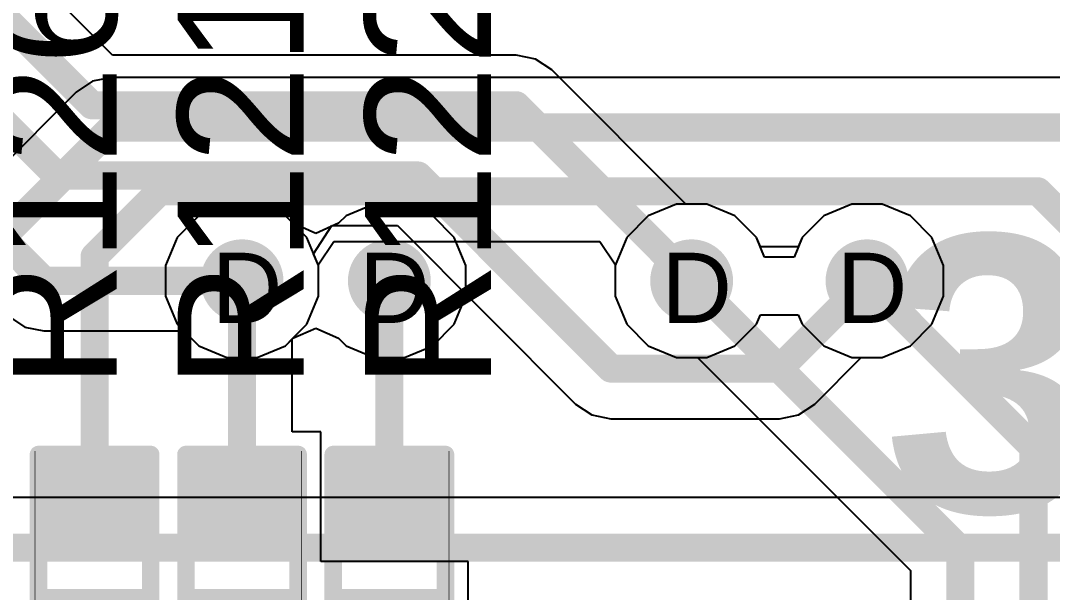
# Model space of a CAD drawing. Header units: inches. Extents: x -11 to 5428, y 0 to 5423.
# Drawn here: x 286.61 to 294.08, y 55.94 to 60.07 of the extents above; entities that cross this region are included whole.
import ezdxf

# ---------------------------------------------------------------- set-up
doc = ezdxf.new("R2010")
doc.units = ezdxf.units.IN
for name, color, linetype in [('Bottom Layer', 5, 'Continuous'), ('Drill Drawing', 1, 'Continuous'), ('GND', 16, 'Continuous'), ('PWR', 76, 'Continuous'), ('Top Layer', 1, 'Continuous'), ('Top Overlay', 2, 'Continuous'), ('Top Paste', 8, 'Continuous'), ('Top Solder', 216, 'Continuous'), ('Via Holes', 16, 'Continuous')]:
    doc.layers.add(name, color=color, linetype=linetype)
doc.styles.add('Arial', font='', dxfattribs={"height": 0.2})
doc.styles.add('Arial_Bold', font='', dxfattribs={"height": 0.2})
doc.styles.get('Arial').set_extended_font_data('Arial')
doc.styles.get('Arial_Bold').set_extended_font_data('Arial', bold=True)

# ---------------------------------------------------------------- blocks, each defined once
blk = doc.blocks.new('R___0402_687')
at = {"layer": 'Top Layer'}
for points in [[(-0.6984872999999999, -0.3175025400000001), (-0.6984872999999999, 0.31749746), (-0.2412873000000001, 0.31749746), (-0.2412872999999999, -0.3175025399999999)], [(0.2413127000000001, -0.3175025400000001), (0.2413126999999999, 0.31749746), (0.6985127, 0.31749746), (0.6985127, -0.3175025399999999)]]:
    blk.add_hatch(color=1, dxfattribs=at).paths.add_polyline_path(points)
at = {"layer": 'Top Paste'}
for points in [[(-0.6984872999999999, -0.3175025400000001), (-0.6984872999999999, 0.31749746), (-0.2412873000000001, 0.31749746), (-0.2412872999999999, -0.3175025399999999)], [(0.2413127000000001, -0.3175025400000001), (0.2413126999999999, 0.31749746), (0.6985127, 0.31749746), (0.6985127, -0.3175025399999999)]]:
    blk.add_hatch(color=8, dxfattribs=at).paths.add_polyline_path(points)
at = {"layer": 'Top Solder'}
for points in [[(-0.75348846, -0.3725037), (-0.75348846, 0.3724986199999999), (-0.1862861400000001, 0.3724986200000001), (-0.1862861399999999, -0.3725036999999999)], [(0.1863115400000001, -0.3725037), (0.1863115399999999, 0.3724986199999999), (0.7535138599999999, 0.3724986200000001), (0.7535138599999999, -0.3725036999999999)]]:
    blk.add_hatch(color=216, dxfattribs=at).paths.add_polyline_path(points)
at = {"layer": 'Top Overlay'}
for points in [[(0.7874127, 0.40639746, 0.127, 0.127, 0), (-0.7873872999999999, 0.40639746, 0.127, 0.127, 0)], [(-0.7873872999999999, -0.40640254, 0.127, 0.127, 0), (-0.7873872999999999, 0.40639746, 0.127, 0.127, 0)], [(0.7874127, -0.40640254, 0.127, 0.127, 0), (0.7874127, 0.40639746, 0.127, 0.127, 0)], [(0.7874127, -0.40640254, 0.127, 0.127, 0), (-0.7873872999999999, -0.40640254, 0.127, 0.127, 0)], [(0.8128126999999999, -0.43180254, 0.0032258, 0.0032258, 0), (-0.8127873, -0.43180254, 0.0032258, 0.0032258, 0)]]:
    blk.add_lwpolyline(points, format="xyseb", dxfattribs=at)
for points in [[(-0.8191373, 0.40639746, 0.0635, 0.0635, 1), (-0.7556373, 0.40639746, 0.0635, 0.0635, 1)], [(-0.8191373, 0.40639746, 0.0635, 0.0635, 1), (-0.7556373, 0.40639746, 0.0635, 0.0635, 1)], [(0.7556626999999999, 0.40639746, 0.0635, 0.0635, 1), (0.8191627, 0.40639746, 0.0635, 0.0635, 1)], [(0.7556626999999999, 0.40639746, 0.0635, 0.0635, 1), (0.8191627, 0.40639746, 0.0635, 0.0635, 1)], [(-0.8191373, -0.40640254, 0.0635, 0.0635, 1), (-0.7556373, -0.40640254, 0.0635, 0.0635, 1)], [(-0.8191373, -0.40640254, 0.0635, 0.0635, 1), (-0.7556373, -0.40640254, 0.0635, 0.0635, 1)], [(0.7556626999999999, -0.40640254, 0.0635, 0.0635, 1), (0.8191627, -0.40640254, 0.0635, 0.0635, 1)], [(0.7556626999999999, -0.40640254, 0.0635, 0.0635, 1), (0.8191627, -0.40640254, 0.0635, 0.0635, 1)], [(-0.8135924800000001, -0.43180254, 0.0016129, 0.0016129, 1), (-0.8119821199999999, -0.43180254, 0.0016129, 0.0016129, 1)], [(0.8120075199999999, -0.43180254, 0.0016129, 0.0016129, 1), (0.8136178799999999, -0.43180254, 0.0016129, 0.0016129, 1)]]:
    blk.add_lwpolyline(points, format="xyseb", close=True, dxfattribs=at)
blk = doc.blocks.new('R___0402_691')
at = {"layer": 'Top Layer'}
for points in [[(-0.6985127, -0.3175254), (-0.6985127, 0.3174746), (-0.2413126999999999, 0.3174746), (-0.2413127, -0.3175254)], [(0.2412873, -0.3175254), (0.2412873, 0.3174746), (0.6984872999999999, 0.3174746), (0.6984872999999999, -0.3175254)]]:
    blk.add_hatch(color=1, dxfattribs=at).paths.add_polyline_path(points)
at = {"layer": 'Top Paste'}
for points in [[(-0.6985127, -0.3175254), (-0.6985127, 0.3174746), (-0.2413126999999999, 0.3174746), (-0.2413127, -0.3175254)], [(0.2412873, -0.3175254), (0.2412873, 0.3174746), (0.6984872999999999, 0.3174746), (0.6984872999999999, -0.3175254)]]:
    blk.add_hatch(color=8, dxfattribs=at).paths.add_polyline_path(points)
at = {"layer": 'Top Solder'}
for points in [[(-0.7535138599999999, -0.37252656), (-0.7535138599999999, 0.37247576), (-0.18631154, 0.37247576), (-0.18631154, -0.37252656)], [(0.18628614, -0.37252656), (0.18628614, 0.37247576), (0.75348846, 0.37247576), (0.75348846, -0.37252656)]]:
    blk.add_hatch(color=216, dxfattribs=at).paths.add_polyline_path(points)
at = {"layer": 'Top Overlay'}
for points in [[(-0.7874127, 0.4063746, 0.127, 0.127, 0), (0.7873872999999999, 0.4063746, 0.127, 0.127, 0)], [(-0.7874127, 0.4063746, 0.127, 0.127, 0), (-0.7874127, -0.4064254, 0.127, 0.127, 0)], [(0.7873872999999999, 0.4063746, 0.127, 0.127, 0), (0.7873872999999999, -0.4064254, 0.127, 0.127, 0)], [(-0.7874127, -0.4064254, 0.127, 0.127, 0), (0.7873872999999999, -0.4064254, 0.127, 0.127, 0)], [(-0.8128126999999999, -0.4318254, 0.0032258, 0.0032258, 0), (0.8127873, -0.4318254, 0.0032258, 0.0032258, 0)]]:
    blk.add_lwpolyline(points, format="xyseb", dxfattribs=at)
for points in [[(-0.8191627, 0.4063746, 0.0635, 0.0635, 1), (-0.7556626999999999, 0.4063746, 0.0635, 0.0635, 1)], [(-0.8191627, 0.4063746, 0.0635, 0.0635, 1), (-0.7556626999999999, 0.4063746, 0.0635, 0.0635, 1)], [(0.7556373, 0.4063746, 0.0635, 0.0635, 1), (0.8191373, 0.4063746, 0.0635, 0.0635, 1)], [(0.7556373, 0.4063746, 0.0635, 0.0635, 1), (0.8191373, 0.4063746, 0.0635, 0.0635, 1)], [(-0.8191627, -0.4064254, 0.0635, 0.0635, 1), (-0.7556626999999999, -0.4064254, 0.0635, 0.0635, 1)], [(-0.8191627, -0.4064254, 0.0635, 0.0635, 1), (-0.7556626999999999, -0.4064254, 0.0635, 0.0635, 1)], [(0.7556373, -0.4064254, 0.0635, 0.0635, 1), (0.8191373, -0.4064254, 0.0635, 0.0635, 1)], [(0.7556373, -0.4064254, 0.0635, 0.0635, 1), (0.8191373, -0.4064254, 0.0635, 0.0635, 1)], [(-0.8136178799999999, -0.4318254, 0.0016129, 0.0016129, 1), (-0.8120075199999999, -0.4318254, 0.0016129, 0.0016129, 1)], [(0.8119821199999999, -0.4318254, 0.0016129, 0.0016129, 1), (0.8135924800000001, -0.4318254, 0.0016129, 0.0016129, 1)]]:
    blk.add_lwpolyline(points, format="xyseb", close=True, dxfattribs=at)
blk = doc.blocks.new('R___0402_692')
at = {"layer": 'Top Layer'}
for points in [[(-0.6985127, -0.3175254), (-0.6985127, 0.3174746), (-0.2413126999999999, 0.3174746), (-0.2413127, -0.3175254)], [(0.2412873, -0.3175254), (0.2412873, 0.3174746), (0.6984872999999999, 0.3174746), (0.6984872999999999, -0.3175254)]]:
    blk.add_hatch(color=1, dxfattribs=at).paths.add_polyline_path(points)
at = {"layer": 'Top Paste'}
for points in [[(-0.6985127, -0.3175254), (-0.6985127, 0.3174746), (-0.2413126999999999, 0.3174746), (-0.2413127, -0.3175254)], [(0.2412873, -0.3175254), (0.2412873, 0.3174746), (0.6984872999999999, 0.3174746), (0.6984872999999999, -0.3175254)]]:
    blk.add_hatch(color=8, dxfattribs=at).paths.add_polyline_path(points)
at = {"layer": 'Top Solder'}
for points in [[(-0.7535138599999999, -0.37252656), (-0.7535138599999999, 0.37247576), (-0.18631154, 0.37247576), (-0.18631154, -0.37252656)], [(0.18628614, -0.37252656), (0.18628614, 0.37247576), (0.75348846, 0.37247576), (0.75348846, -0.37252656)]]:
    blk.add_hatch(color=216, dxfattribs=at).paths.add_polyline_path(points)
at = {"layer": 'Top Overlay'}
for points in [[(-0.7874127, 0.4063746, 0.127, 0.127, 0), (0.7873872999999999, 0.4063746, 0.127, 0.127, 0)], [(-0.7874127, 0.4063746, 0.127, 0.127, 0), (-0.7874127, -0.4064254, 0.127, 0.127, 0)], [(0.7873872999999999, 0.4063746, 0.127, 0.127, 0), (0.7873872999999999, -0.4064254, 0.127, 0.127, 0)], [(-0.7874127, -0.4064254, 0.127, 0.127, 0), (0.7873872999999999, -0.4064254, 0.127, 0.127, 0)], [(-0.8128126999999999, -0.4318254, 0.0032258, 0.0032258, 0), (0.8127873, -0.4318254, 0.0032258, 0.0032258, 0)]]:
    blk.add_lwpolyline(points, format="xyseb", dxfattribs=at)
for points in [[(-0.8191627, 0.4063746, 0.0635, 0.0635, 1), (-0.7556626999999999, 0.4063746, 0.0635, 0.0635, 1)], [(-0.8191627, 0.4063746, 0.0635, 0.0635, 1), (-0.7556626999999999, 0.4063746, 0.0635, 0.0635, 1)], [(0.7556373, 0.4063746, 0.0635, 0.0635, 1), (0.8191373, 0.4063746, 0.0635, 0.0635, 1)], [(0.7556373, 0.4063746, 0.0635, 0.0635, 1), (0.8191373, 0.4063746, 0.0635, 0.0635, 1)], [(-0.8191627, -0.4064254, 0.0635, 0.0635, 1), (-0.7556626999999999, -0.4064254, 0.0635, 0.0635, 1)], [(-0.8191627, -0.4064254, 0.0635, 0.0635, 1), (-0.7556626999999999, -0.4064254, 0.0635, 0.0635, 1)], [(0.7556373, -0.4064254, 0.0635, 0.0635, 1), (0.8191373, -0.4064254, 0.0635, 0.0635, 1)], [(0.7556373, -0.4064254, 0.0635, 0.0635, 1), (0.8191373, -0.4064254, 0.0635, 0.0635, 1)], [(-0.8136178799999999, -0.4318254, 0.0016129, 0.0016129, 1), (-0.8120075199999999, -0.4318254, 0.0016129, 0.0016129, 1)], [(0.8119821199999999, -0.4318254, 0.0016129, 0.0016129, 1), (0.8135924800000001, -0.4318254, 0.0016129, 0.0016129, 1)]]:
    blk.add_lwpolyline(points, format="xyseb", close=True, dxfattribs=at)

msp = doc.modelspace()

# ---------------------------------------------------------------- hatches: boundary and pattern name
at = {"layer": 'Bottom Layer'}
h = msp.add_hatch(color=5, dxfattribs=at)
edge = h.paths.add_edge_path()
edge.add_arc((288.2090121, 58.19135935999999), 0.2999994, 0, 360)
h = msp.add_hatch(color=5, dxfattribs=at)
edge = h.paths.add_edge_path()
edge.add_arc((289.2758375, 58.19133396), 0.2999994, 0, 360)
h = msp.add_hatch(color=5, dxfattribs=at)
edge = h.paths.add_edge_path()
edge.add_arc((291.4650127, 58.19135935999999), 0.2999994, 0, 360)
h = msp.add_hatch(color=5, dxfattribs=at)
edge = h.paths.add_edge_path()
edge.add_arc((292.7350635, 58.19135935999999), 0.2999994, 0, 360)
at = {"layer": 'GND'}
h = msp.add_hatch(color=16, dxfattribs=at)
edge = h.paths.add_edge_path()
edge.add_arc((288.2090121, 58.19135935999999), 0.2999994, 0, 360)
h = msp.add_hatch(color=16, dxfattribs=at)
edge = h.paths.add_edge_path()
edge.add_arc((289.2758375, 58.19133396), 0.2999994, 0, 360)
h = msp.add_hatch(color=16, dxfattribs=at)
edge = h.paths.add_edge_path()
edge.add_arc((291.4650127, 58.19135935999999), 0.2999994, 0, 360)
h = msp.add_hatch(color=16, dxfattribs=at)
edge = h.paths.add_edge_path()
edge.add_arc((292.7350635, 58.19135935999999), 0.2999994, 0, 360)
at = {"layer": 'PWR'}
h = msp.add_hatch(color=76, dxfattribs=at)
edge = h.paths.add_edge_path()
edge.add_arc((288.2090121, 58.19135935999999), 0.2999994, 0, 360)
h = msp.add_hatch(color=76, dxfattribs=at)
edge = h.paths.add_edge_path()
edge.add_arc((289.2758375, 58.19133396), 0.2999994, 0, 360)
h = msp.add_hatch(color=76, dxfattribs=at)
edge = h.paths.add_edge_path()
edge.add_arc((291.4650127, 58.19135935999999), 0.2999994, 0, 360)
h = msp.add_hatch(color=76, dxfattribs=at)
edge = h.paths.add_edge_path()
edge.add_arc((292.7350635, 58.19135935999999), 0.2999994, 0, 360)
at = {"layer": 'Top Layer'}
h = msp.add_hatch(color=1, dxfattribs=at)
edge = h.paths.add_edge_path()
edge.add_arc((288.2090121, 58.19135935999999), 0.2999994, 0, 360)
h = msp.add_hatch(color=1, dxfattribs=at)
edge = h.paths.add_edge_path()
edge.add_arc((289.2758375, 58.19133396), 0.2999994, 0, 360)
h = msp.add_hatch(color=1, dxfattribs=at)
edge = h.paths.add_edge_path()
edge.add_arc((291.4650127, 58.19135935999999), 0.2999994, 0, 360)
h = msp.add_hatch(color=1, dxfattribs=at)
edge = h.paths.add_edge_path()
edge.add_arc((292.7350635, 58.19135935999999), 0.2999994, 0, 360)
at = {"layer": 'Via Holes'}
h = msp.add_hatch(color=7, dxfattribs=at)
edge = h.paths.add_edge_path()
edge.add_arc((288.2090121, 58.19135935999999), 0.1499997, 0, 360)
h = msp.add_hatch(color=7, dxfattribs=at)
edge = h.paths.add_edge_path()
edge.add_arc((289.2758375, 58.19133396), 0.1499997, 0, 360)
h = msp.add_hatch(color=7, dxfattribs=at)
edge = h.paths.add_edge_path()
edge.add_arc((291.4650127, 58.19135935999999), 0.1499997, 0, 360)
h = msp.add_hatch(color=7, dxfattribs=at)
edge = h.paths.add_edge_path()
edge.add_arc((292.7350635, 58.19135935999999), 0.1499997, 0, 360)

# ---------------------------------------------------------------- linework, layer by layer
at = {"layer": 'Bottom Layer'}
for p, q in [((287.27179274, 59.82397992), (278.43681422, 68.65896098)), ((290.19494666, 59.82397992), (287.27179274, 59.82397992)), ((290.19495936, 59.82398246), (290.19494666, 59.82397992)), ((290.33370686, 59.79638027999999), (290.19495936, 59.82398246)), ((290.45133426, 59.71778759999999), (290.33370686, 59.79638027999999)), ((291.4237605599999, 58.74535875999999), (290.45133426, 59.71778759999999)), ((291.5752106, 58.74535875999999), (291.4237605599999, 58.74535875999999)), ((291.77882716, 58.66101805999999), (291.5752106, 58.74535875999999)), ((292.6248656, 58.74535875999999), (292.42124904, 58.66101805999999)), ((292.8452614, 58.74535875999999), (292.6248656, 58.74535875999999)), ((293.04887796, 58.66101805999999), (292.8452614, 58.74535875999999)), ((291.9346714, 58.50517382), (291.77882716, 58.66101805999999)), ((292.42124904, 58.66101805999999), (292.2654048, 58.50517382)), ((293.2047222, 58.50517382), (293.04887796, 58.66101805999999)), ((288.7273524399999, 58.38764294), (288.85849518, 58.59084548)), ((288.85849518, 58.59084548), (289.33365552, 58.59084548)), ((289.33365552, 58.59084548), (290.62445812, 57.30004542)), ((291.99333016, 58.36355612), (291.9346714, 58.50517382)), ((292.2654048, 58.50517382), (292.20674604, 58.36355612)), ((293.2890629, 58.30155726), (293.2047222, 58.50517382)), ((288.7630115, 58.30155726), (288.7273524399999, 58.38764294)), ((292.20674604, 58.36355612), (291.99333016, 58.36355612)), ((288.7630115, 58.08116146), (288.7630115, 58.30155726)), ((293.2890629, 58.08116146), (293.2890629, 58.30155726)), ((288.6786708, 57.87754489999999), (288.7630115, 58.08116146)), ((293.2047222, 57.87754489999999), (293.2890629, 58.08116146)), ((286.51820776, 57.93498446), (286.63583516, 57.85639178)), ((286.63583516, 57.85639178), (286.77458266, 57.8287896)), ((288.5228265599999, 57.72170066), (288.6786708, 57.87754489999999)), ((293.04887796, 57.72170066), (293.2047222, 57.87754489999999)), ((286.77458266, 57.8287896), (286.77459536, 57.82879214)), ((286.77459536, 57.82879214), (287.78810616, 57.82879214)), ((287.78810616, 57.82879214), (287.89519764, 57.72170066)), ((287.89519764, 57.72170066), (288.0988142, 57.63735995999999)), ((288.31921, 57.63735995999999), (288.5228265599999, 57.72170066)), ((292.8452614, 57.63735995999999), (293.04887796, 57.72170066)), ((288.0988142, 57.63735995999999), (288.31921, 57.63735995999999)), ((292.35649174, 57.3000378), (292.69381136, 57.63735995999999)), ((292.69381136, 57.63735995999999), (292.8452614, 57.63735995999999)), ((290.62445812, 57.30004542), (290.6244632, 57.3000378)), ((290.6244632, 57.3000378), (290.74208806, 57.22144512)), ((292.23886434, 57.22144512), (292.35649174, 57.3000378)), ((290.74208806, 57.22144512), (290.8808380999999, 57.19384547999999)), ((290.8808380999999, 57.19384547999999), (292.10010414, 57.19384547999999)), ((292.10010414, 57.19384547999999), (292.10011684, 57.19384294)), ((292.10011684, 57.19384294), (292.23886434, 57.22144512)), ((304.546, 56.62357991999999), (283.83206124, 56.62357991999999))]:
    msp.add_line(p, q, dxfattribs=at)
for points in [[(278.10929646, 68.47372894, 0.2032, 0.2032, 0), (287.1216127, 59.46141269999999, 0.2032, 0.2032, 0)], [(277.9181259, 67.90314333999999, 0.2032, 0.2032, 0), (286.86785654, 58.95341269999999, 0.2032, 0.2032, 0)], [(277.60198988, 67.36395214, 0.2032, 0.2032, 0), (286.77458266, 58.19135935999999, 0.2032, 0.2032, 0)], [(287.1216127, 59.46141269999999, 0.2032, 0.2032, 0), (290.19495936, 59.46141269999999, 0.2032, 0.2032, 0)], [(290.19495936, 59.46141269999999, 0.2032, 0.2032, 0), (291.4650127, 58.19135935999999, 0.2032, 0.2032, 0)], [(286.86785654, 58.95341269999999, 0.2032, 0.2032, 0), (289.4838381, 58.95341269999999, 0.2032, 0.2032, 0)], [(289.4838381, 58.95341269999999, 0.2032, 0.2032, 0), (290.8808380999999, 57.5564127, 0.2032, 0.2032, 0)], [(286.77458266, 58.19135935999999, 0.2032, 0.2032, 0), (288.2090121, 58.19135935999999, 0.2032, 0.2032, 0)], [(292.10011684, 57.5564127, 0.2032, 0.2032, 0), (292.7350635, 58.19135935999999, 0.2032, 0.2032, 0)], [(291.4650127, 58.1660127, 0.2032, 0.2032, 0), (291.47768476, 58.17868476, 0.2032, 0.2032, 0)], [(292.7223889, 58.1786873, 0.2032, 0.2032, 0), (292.72239144, 58.1786873, 0.2032, 0.2032, 0)], [(292.72239144, 58.1786873, 0.2032, 0.2032, 0), (292.7350635, 58.1660127, 0.2032, 0.2032, 0)], [(290.8808380999999, 57.5564127, 0.2032, 0.2032, 0), (292.10011684, 57.5564127, 0.2032, 0.2032, 0)], [(283.4111553, 56.26101269999999, 0.2032, 0.2032, 0), (304.5460127, 56.26101269999999, 0.2032, 0.2032, 0)]]:
    msp.add_lwpolyline(points, format="xyseb", dxfattribs=at)
for points in [[(287.0708127, 59.46141269999999, 0.1016, 0.1016, 1), (287.1724127, 59.46141269999999, 0.1016, 0.1016, 1)], [(287.0708127, 59.46141269999999, 0.1016, 0.1016, 1), (287.1724127, 59.46141269999999, 0.1016, 0.1016, 1)], [(290.14415936, 59.46141269999999, 0.1016, 0.1016, 1), (290.24575936, 59.46141269999999, 0.1016, 0.1016, 1)], [(290.14415936, 59.46141269999999, 0.1016, 0.1016, 1), (290.24575936, 59.46141269999999, 0.1016, 0.1016, 1)], [(286.81705654, 58.95341269999999, 0.1016, 0.1016, 1), (286.91865654, 58.95341269999999, 0.1016, 0.1016, 1)], [(286.81705654, 58.95341269999999, 0.1016, 0.1016, 1), (286.91865654, 58.95341269999999, 0.1016, 0.1016, 1)], [(289.4330381, 58.95341269999999, 0.1016, 0.1016, 1), (289.5346381, 58.95341269999999, 0.1016, 0.1016, 1)], [(289.4330381, 58.95341269999999, 0.1016, 0.1016, 1), (289.5346381, 58.95341269999999, 0.1016, 0.1016, 1)], [(286.72378266, 58.19135935999999, 0.1016, 0.1016, 1), (286.82538266, 58.19135935999999, 0.1016, 0.1016, 1)], [(286.72378266, 58.19135935999999, 0.1016, 0.1016, 1), (286.82538266, 58.19135935999999, 0.1016, 0.1016, 1)], [(288.1582121, 58.19135935999999, 0.1016, 0.1016, 1), (288.2598121, 58.19135935999999, 0.1016, 0.1016, 1)], [(291.4142127, 58.19135935999999, 0.1016, 0.1016, 1), (291.5158127, 58.19135935999999, 0.1016, 0.1016, 1)], [(292.6842635, 58.19135935999999, 0.1016, 0.1016, 1), (292.7858635, 58.19135935999999, 0.1016, 0.1016, 1)], [(291.4142127, 58.1660127, 0.1016, 0.1016, 1), (291.5158127, 58.1660127, 0.1016, 0.1016, 1)], [(291.42688476, 58.17868476, 0.1016, 0.1016, 1), (291.52848476, 58.17868476, 0.1016, 0.1016, 1)], [(292.6715889, 58.1786873, 0.1016, 0.1016, 1), (292.7731889, 58.1786873, 0.1016, 0.1016, 1)], [(292.67159144, 58.1786873, 0.1016, 0.1016, 1), (292.77319144, 58.1786873, 0.1016, 0.1016, 1)], [(292.67159144, 58.1786873, 0.1016, 0.1016, 1), (292.77319144, 58.1786873, 0.1016, 0.1016, 1)], [(292.6842635, 58.1660127, 0.1016, 0.1016, 1), (292.7858635, 58.1660127, 0.1016, 0.1016, 1)], [(290.8300381, 57.5564127, 0.1016, 0.1016, 1), (290.9316381, 57.5564127, 0.1016, 0.1016, 1)], [(290.8300381, 57.5564127, 0.1016, 0.1016, 1), (290.9316381, 57.5564127, 0.1016, 0.1016, 1)], [(292.04931684, 57.5564127, 0.1016, 0.1016, 1), (292.15091684, 57.5564127, 0.1016, 0.1016, 1)], [(292.04931684, 57.5564127, 0.1016, 0.1016, 1), (292.15091684, 57.5564127, 0.1016, 0.1016, 1)]]:
    msp.add_lwpolyline(points, format="xyseb", close=True, dxfattribs=at)
at = {"layer": 'GND'}
for p, q in [((288.0988142, 58.74535875999999), (287.89519764, 58.66101805999999)), ((288.31921, 58.74535875999999), (288.0988142, 58.74535875999999)), ((288.5228265599999, 58.66101805999999), (288.31921, 58.74535875999999)), ((291.3548148, 58.74535875999999), (291.15119824, 58.66101805999999)), ((291.5752106, 58.74535875999999), (291.3548148, 58.74535875999999)), ((291.77882716, 58.66101805999999), (291.5752106, 58.74535875999999)), ((292.6248656, 58.74535875999999), (292.42124904, 58.66101805999999)), ((292.8452614, 58.74535875999999), (292.6248656, 58.74535875999999)), ((293.04887796, 58.66101805999999), (292.8452614, 58.74535875999999)), ((287.89519764, 58.66101805999999), (287.7393534, 58.50517382)), ((288.6786708, 58.50517382), (288.5228265599999, 58.66101805999999)), ((291.15119824, 58.66101805999999), (290.995354, 58.50517382)), ((291.9346714, 58.50517382), (291.77882716, 58.66101805999999)), ((292.42124904, 58.66101805999999), (292.2654048, 58.50517382)), ((293.2047222, 58.50517382), (293.04887796, 58.66101805999999)), ((287.7393534, 58.50517382), (287.6550127, 58.30155726)), ((288.7630115, 58.30155726), (288.6786708, 58.50517382)), ((290.995354, 58.50517382), (290.9110133, 58.30155726)), ((291.9625733, 58.43781047999999), (291.9346714, 58.50517382)), ((292.2375029, 58.43781047999999), (291.9625733, 58.43781047999999)), ((292.2654048, 58.50517382), (292.2375029, 58.43781047999999)), ((293.2890629, 58.30155726), (293.2047222, 58.50517382)), ((287.6550127, 58.30155726), (287.6550127, 58.08116146)), ((288.7630115, 58.08116146), (288.7630115, 58.30155726)), ((290.9110133, 58.30155726), (290.9110133, 58.08116146)), ((293.2890629, 58.08116146), (293.2890629, 58.30155726)), ((287.6550127, 58.08116146), (287.7393534, 57.87754489999999)), ((288.6786708, 57.87754489999999), (288.7630115, 58.08116146)), ((290.9110133, 58.08116146), (290.995354, 57.87754489999999)), ((293.2047222, 57.87754489999999), (293.2890629, 58.08116146)), ((291.9346714, 57.87754489999999), (291.9625733, 57.94490824)), ((291.9625733, 57.94490824), (292.2375029, 57.94490824)), ((292.2375029, 57.94490824), (292.2654048, 57.87754489999999)), ((287.7393534, 57.87754489999999), (287.89519764, 57.72170066)), ((288.5228265599999, 57.72170066), (288.6786708, 57.87754489999999)), ((290.995354, 57.87754489999999), (291.15119824, 57.72170066)), ((291.77882716, 57.72170066), (291.9346714, 57.87754489999999)), ((292.2654048, 57.87754489999999), (292.42124904, 57.72170066)), ((293.04887796, 57.72170066), (293.2047222, 57.87754489999999)), ((287.89519764, 57.72170066), (288.0988142, 57.63735995999999)), ((288.31921, 57.63735995999999), (288.5228265599999, 57.72170066)), ((291.15119824, 57.72170066), (291.3548148, 57.63735995999999)), ((291.5752106, 57.63735995999999), (291.77882716, 57.72170066)), ((292.42124904, 57.72170066), (292.6248656, 57.63735995999999)), ((292.8452614, 57.63735995999999), (293.04887796, 57.72170066)), ((288.0988142, 57.63735995999999), (288.31921, 57.63735995999999)), ((291.3548148, 57.63735995999999), (291.5752106, 57.63735995999999)), ((292.6248656, 57.63735995999999), (292.8452614, 57.63735995999999))]:
    msp.add_line(p, q, dxfattribs=at)
at = {"layer": 'PWR'}
for p, q in [((288.0988142, 58.74535875999999), (287.89519764, 58.66101805999999)), ((288.31921, 58.74535875999999), (288.0988142, 58.74535875999999)), ((288.5228265599999, 58.66101805999999), (288.31921, 58.74535875999999)), ((289.1656396, 58.74533336), (288.96202304, 58.66099266)), ((289.3860354, 58.74533336), (289.1656396, 58.74533336)), ((289.58965196, 58.66099266), (289.3860354, 58.74533336)), ((291.3548148, 58.74535875999999), (291.15119824, 58.66101805999999)), ((291.5752106, 58.74535875999999), (291.3548148, 58.74535875999999)), ((291.77882716, 58.66101805999999), (291.5752106, 58.74535875999999)), ((292.6248656, 58.74535875999999), (292.42124904, 58.66101805999999)), ((292.8452614, 58.74535875999999), (292.6248656, 58.74535875999999)), ((293.04887796, 58.66101805999999), (292.8452614, 58.74535875999999)), ((287.89519764, 58.66101805999999), (287.7393534, 58.50517382)), ((288.57650184, 58.60734278), (288.5228265599999, 58.66101805999999)), ((288.96202304, 58.66099266), (288.9083731599999, 58.60734278)), ((289.7454962, 58.50514841999999), (289.58965196, 58.66099266)), ((291.15119824, 58.66101805999999), (290.995354, 58.50517382)), ((291.9346714, 58.50517382), (291.77882716, 58.66101805999999)), ((292.42124904, 58.66101805999999), (292.2654048, 58.50517382)), ((293.2047222, 58.50517382), (293.04887796, 58.66101805999999)), ((288.74240702, 58.5335253), (288.57650184, 58.60734278)), ((288.9083731599999, 58.60734278), (288.74240702, 58.5335253)), ((287.7393534, 58.50517382), (287.6550127, 58.30155726)), ((289.8298369, 58.30153186), (289.7454962, 58.50514841999999)), ((290.995354, 58.50517382), (290.9110133, 58.30155726)), ((291.9625733, 58.43781047999999), (291.9346714, 58.50517382)), ((292.2375029, 58.43781047999999), (291.9625733, 58.43781047999999)), ((292.2654048, 58.50517382), (292.2375029, 58.43781047999999)), ((293.2890629, 58.30155726), (293.2047222, 58.50517382)), ((287.6550127, 58.30155726), (287.6550127, 58.08116146)), ((289.8298369, 58.08113606), (289.8298369, 58.30153186)), ((290.9110133, 58.30155726), (290.9110133, 58.08116146)), ((293.2890629, 58.08116146), (293.2890629, 58.30155726)), ((287.6550127, 58.08116146), (287.7393534, 57.87754489999999)), ((289.7454962, 57.8775195), (289.8298369, 58.08113606)), ((290.9110133, 58.08116146), (290.995354, 57.87754489999999)), ((293.2047222, 57.87754489999999), (293.2890629, 58.08116146)), ((291.9346714, 57.87754489999999), (291.9625733, 57.94490824)), ((291.9625733, 57.94490824), (292.2375029, 57.94490824)), ((292.2375029, 57.94490824), (292.2654048, 57.87754489999999)), ((287.7393534, 57.87754489999999), (287.89519764, 57.72170066)), ((288.57647644, 57.77535054), (288.74244258, 57.84916801999999)), ((288.74244258, 57.84916801999999), (288.90834776, 57.77535054)), ((289.58965196, 57.72167526), (289.7454962, 57.8775195)), ((290.995354, 57.87754489999999), (291.15119824, 57.72170066)), ((291.77882716, 57.72170066), (291.9346714, 57.87754489999999)), ((292.2654048, 57.87754489999999), (292.42124904, 57.72170066)), ((293.04887796, 57.72170066), (293.2047222, 57.87754489999999)), ((288.5228265599999, 57.72170066), (288.57647644, 57.77535054)), ((288.90834776, 57.77535054), (288.96202304, 57.72167526)), ((287.89519764, 57.72170066), (288.0988142, 57.63735995999999)), ((288.31921, 57.63735995999999), (288.5228265599999, 57.72170066)), ((288.96202304, 57.72167526), (289.1656396, 57.63733456)), ((289.3860354, 57.63733456), (289.58965196, 57.72167526)), ((291.15119824, 57.72170066), (291.3548148, 57.63735995999999)), ((291.5752106, 57.63735995999999), (291.77882716, 57.72170066)), ((292.42124904, 57.72170066), (292.6248656, 57.63735995999999)), ((292.8452614, 57.63735995999999), (293.04887796, 57.72170066)), ((288.0988142, 57.63735995999999), (288.31921, 57.63735995999999)), ((289.1656396, 57.63733456), (289.3860354, 57.63733456)), ((291.3548148, 57.63735995999999), (291.5752106, 57.63735995999999)), ((292.6248656, 57.63735995999999), (292.8452614, 57.63735995999999))]:
    msp.add_line(p, q, dxfattribs=at)
at = {"layer": 'Top Layer'}
for p, q in [((287.12598912, 59.63557796), (287.00836172, 59.55698528)), ((287.26473662, 59.66318014), (287.12598912, 59.63557796)), ((287.26474932, 59.6631776), (287.26473662, 59.66318014)), ((294.18207864, 59.6631776), (287.26474932, 59.6631776)), ((287.00835664, 59.55697766), (286.23930306, 58.78792661999999)), ((287.00836172, 59.55698528), (287.00835664, 59.55697766)), ((288.76064422, 58.30727479999999), (288.87353706, 58.47623052)), ((288.87353706, 58.47623052), (290.80048774, 58.47623052)), ((290.80048774, 58.47623052), (290.91338058, 58.30727479999999)), ((288.7630115, 58.30155726), (288.76064422, 58.30727479999999)), ((288.7630115, 58.08116146), (288.7630115, 58.30155726)), ((290.91338058, 58.30727479999999), (290.9110133, 58.30155726)), ((290.9110133, 58.30155726), (290.9110133, 58.08116146)), ((288.6786708, 57.87754489999999), (288.7630115, 58.08116146)), ((290.9110133, 58.08116146), (290.995354, 57.87754489999999)), ((288.57157932, 57.77045342), (288.6786708, 57.87754489999999)), ((290.995354, 57.87754489999999), (291.15119824, 57.72170066)), ((288.57157932, 57.09961909999999), (288.57157932, 57.77045342)), ((291.15119824, 57.72170066), (291.3548148, 57.63735995999999)), ((291.3548148, 57.63735995999999), (291.5062623, 57.63735995999999)), ((291.5062623, 57.63735995999999), (293.04885764, 56.09476716)), ((288.7805375, 57.09961909999999), (288.57157932, 57.09961909999999)), ((288.7805375, 56.15981909999999), (288.7805375, 57.09961909999999)), ((289.8473375, 56.15981909999999), (288.7805375, 56.15981909999999)), ((289.8473375, 55.61846889999999), (289.8473375, 56.15981909999999)), ((293.04885764, 56.09476716), (293.04885764, 50.47065598))]:
    msp.add_line(p, q, dxfattribs=at)
for points in [[(286.4956754199999, 58.53154918, 0.2032, 0.2032, 0), (287.26473662, 59.30061038, 0.2032, 0.2032, 0)], [(287.26473662, 59.30061038, 0.2032, 0.2032, 0), (294.18209134, 59.30061038, 0.2032, 0.2032, 0)], [(287.1411199, 58.36749566, 0.2032, 0.2032, 0), (287.61242198, 58.83879774, 0.2032, 0.2032, 0)], [(287.61242198, 58.83879774, 0.2032, 0.2032, 0), (293.97279534, 58.83879774, 0.2032, 0.2032, 0)], [(293.97279534, 58.83879774, 0.2032, 0.2032, 0), (294.48125254, 58.33034054, 0.2032, 0.2032, 0)], [(287.1411199, 56.6170191, 0.2032, 0.2032, 0), (287.1411199, 58.36749566, 0.2032, 0.2032, 0)], [(288.2090121, 56.61704449999999, 0.2032, 0.2032, 0), (288.2090121, 58.19135935999999, 0.2032, 0.2032, 0)], [(289.2758375, 56.6170191, 0.2032, 0.2032, 0), (289.2758375, 58.19133396, 0.2032, 0.2032, 0)], [(291.4650127, 58.19135935999999, 0.2032, 0.2032, 0), (293.41142486, 56.24494719999999, 0.2032, 0.2032, 0)], [(292.7350635, 58.19135935999999, 0.2032, 0.2032, 0), (293.94065926, 56.98576359999999, 0.2032, 0.2032, 0)], [(293.94065926, 50.14807598, 0.2032, 0.2032, 0), (293.94065926, 56.98576359999999, 0.2032, 0.2032, 0)], [(288.2090121, 56.61704449999999, 0.2032, 0.2032, 0), (288.2090375, 56.6170191, 0.2032, 0.2032, 0)], [(293.41142486, 50.32047593999999, 0.2032, 0.2032, 0), (293.41142486, 56.24494719999999, 0.2032, 0.2032, 0)]]:
    msp.add_lwpolyline(points, format="xyseb", dxfattribs=at)
for points in [[(287.21393662, 59.30061038, 0.1016, 0.1016, 1), (287.31553662, 59.30061038, 0.1016, 0.1016, 1)], [(287.21393662, 59.30061038, 0.1016, 0.1016, 1), (287.31553662, 59.30061038, 0.1016, 0.1016, 1)], [(287.56162198, 58.83879774, 0.1016, 0.1016, 1), (287.66322198, 58.83879774, 0.1016, 0.1016, 1)], [(287.56162198, 58.83879774, 0.1016, 0.1016, 1), (287.66322198, 58.83879774, 0.1016, 0.1016, 1)], [(293.92199534, 58.83879774, 0.1016, 0.1016, 1), (294.02359534, 58.83879774, 0.1016, 0.1016, 1)], [(293.92199534, 58.83879774, 0.1016, 0.1016, 1), (294.02359534, 58.83879774, 0.1016, 0.1016, 1)], [(287.0903199, 58.36749566, 0.1016, 0.1016, 1), (287.1919199, 58.36749566, 0.1016, 0.1016, 1)], [(287.0903199, 58.36749566, 0.1016, 0.1016, 1), (287.1919199, 58.36749566, 0.1016, 0.1016, 1)], [(288.1582121, 58.19135935999999, 0.1016, 0.1016, 1), (288.2598121, 58.19135935999999, 0.1016, 0.1016, 1)], [(289.2250375, 58.19133396, 0.1016, 0.1016, 1), (289.3266374999999, 58.19133396, 0.1016, 0.1016, 1)], [(291.4142127, 58.19135935999999, 0.1016, 0.1016, 1), (291.5158127, 58.19135935999999, 0.1016, 0.1016, 1)], [(292.6842635, 58.19135935999999, 0.1016, 0.1016, 1), (292.7858635, 58.19135935999999, 0.1016, 0.1016, 1)], [(293.88985926, 56.98576359999999, 0.1016, 0.1016, 1), (293.9914592599999, 56.98576359999999, 0.1016, 0.1016, 1)], [(293.88985926, 56.98576359999999, 0.1016, 0.1016, 1), (293.9914592599999, 56.98576359999999, 0.1016, 0.1016, 1)], [(287.0903199, 56.6170191, 0.1016, 0.1016, 1), (287.1919199, 56.6170191, 0.1016, 0.1016, 1)], [(288.1582121, 56.61704449999999, 0.1016, 0.1016, 1), (288.2598121, 56.61704449999999, 0.1016, 0.1016, 1)], [(288.1582121, 56.61704449999999, 0.1016, 0.1016, 1), (288.2598121, 56.61704449999999, 0.1016, 0.1016, 1)], [(288.1582375, 56.6170191, 0.1016, 0.1016, 1), (288.2598374999999, 56.6170191, 0.1016, 0.1016, 1)], [(289.2250375, 56.6170191, 0.1016, 0.1016, 1), (289.3266374999999, 56.6170191, 0.1016, 0.1016, 1)], [(293.36062486, 56.24494719999999, 0.1016, 0.1016, 1), (293.46222486, 56.24494719999999, 0.1016, 0.1016, 1)], [(293.36062486, 56.24494719999999, 0.1016, 0.1016, 1), (293.46222486, 56.24494719999999, 0.1016, 0.1016, 1)]]:
    msp.add_lwpolyline(points, format="xyseb", close=True, dxfattribs=at)

# ---------------------------------------------------------------- block references
for name, p, rotation in [('R___0402_687', (287.1411224399999, 56.14713179999999), 270), ('R___0402_692', (288.2090121, 56.14713179999999), 90), ('R___0402_691', (289.2758120999999, 56.14713179999999), 90)]:
    msp.add_blockref(name, p, dxfattribs=dict(rotation=rotation))

# ---------------------------------------------------------------- texts
at = {"layer": 'Drill Drawing', "style": 'Arial'}
for p in [(287.9889338, 57.88664317999999), (289.0557592, 57.88661778), (291.2449344, 57.88664317999999), (292.5149852, 57.88664317999999)]:
    msp.add_text('D', height=0.508, dxfattribs=at).set_placement(p)
at = {"layer": 'Top Overlay'}
for s, height, rotation, style, p in [('R126', 0.9143999999999999, 90, 'Arial', (287.29976322, 57.40640284)), ('R121', 0.9143999999999999, 90, 'Arial', (288.65621212, 57.40640284)), ('R122', 0.9143999999999999, 90, 'Arial', (290.01267118, 57.40640284)), ('3', 2.00000108, 360, 'Arial_Bold', (292.8508875, 56.52005968))]:
    msp.add_text(s, height=height, rotation=rotation, dxfattribs=dict(at, style=style)).set_placement(p)

doc.saveas('drawing.dxf')
